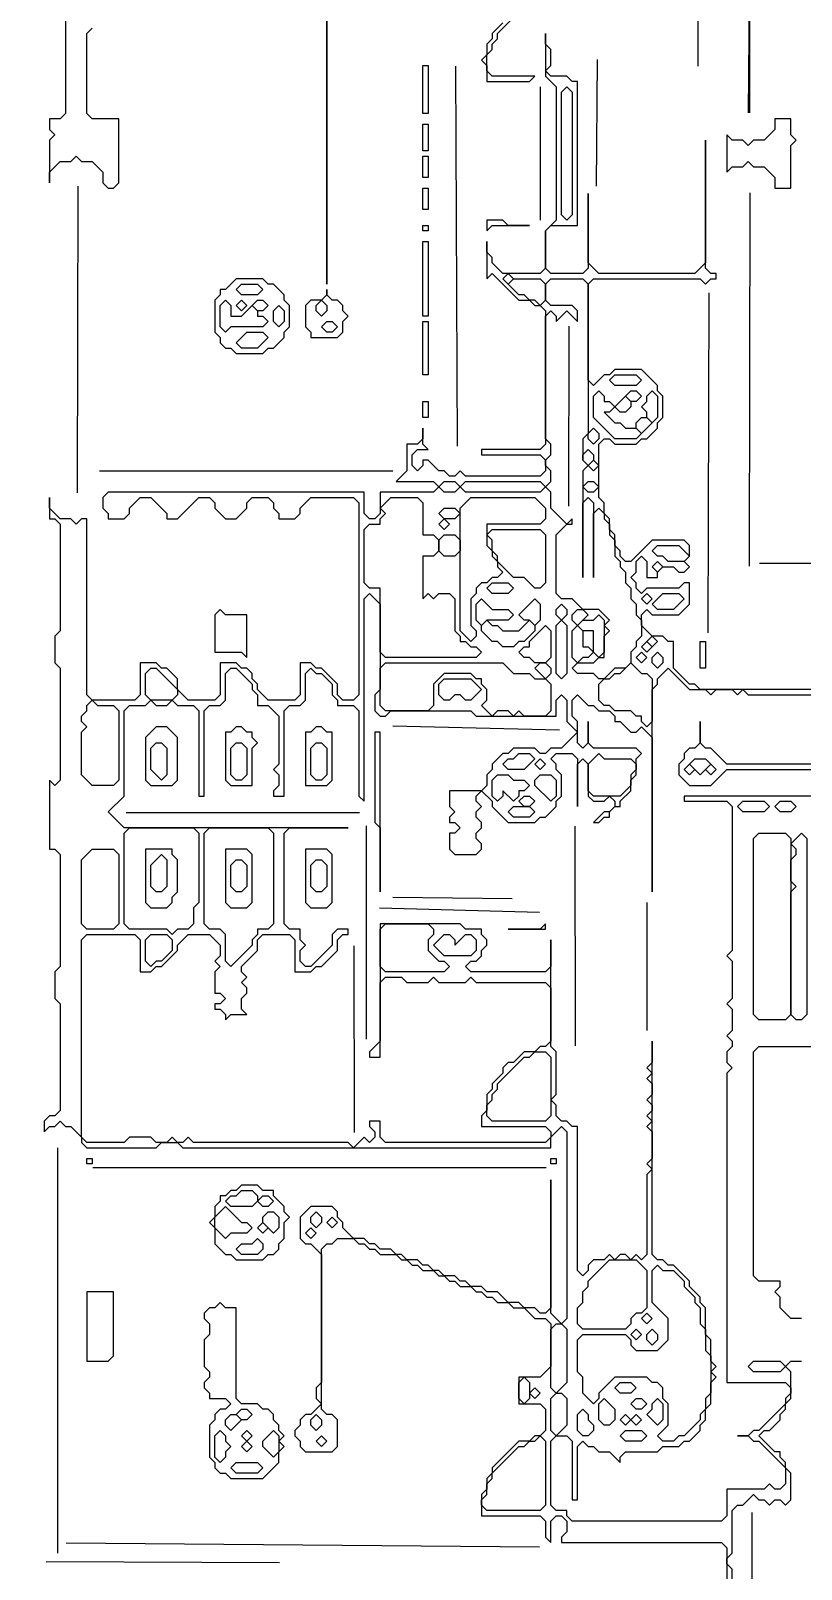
# Model space of a CAD drawing. Extents: x -542 to 1972, y 10 to 1392.
# Drawn here: x 746.5 to 890.9, y 347 to 635.5 of the extents above; entities that cross this region are included whole.
import ezdxf

# ---------------------------------------------------------------- set-up
doc = ezdxf.new("R2010")
doc.units = 0
for name, color, linetype, lineweight in [('OCR_TEXT', 6, 'Continuous', 0), ('TEXT_FALLBACK_OUTLINE', 2, 'Continuous', 0), ('TRACE_CURVE', 6, 'Continuous', 0), ('TRACE_STRAIGHT', 5, 'Continuous', 0), ('TRACE_TEXT_SYMBOL', 6, 'Continuous', 0)]:
    doc.layers.add(name, color=color, linetype=linetype, lineweight=lineweight)
doc.styles.add('wqy-unicode', font='wqy-unicode.lff')

msp = doc.modelspace()

# ---------------------------------------------------------------- linework, layer by layer
at = {"layer": 'TEXT_FALLBACK_OUTLINE', "color": 2}
for points in [[(802, 587), (802, 586), (801, 585), (799, 585), (798, 584), (798, 580), (799, 579), (799, 578), (804, 578), (805, 579), (805, 581), (806, 582), (805, 583), (805, 584), (804, 585), (803, 585), (802, 586)], [(800, 584), (801, 585), (802, 584), (802, 583), (801, 582), (800, 583)], [(801, 580), (802, 581), (803, 581), (804, 580), (803, 579), (802, 579)]]:
    msp.add_lwpolyline(points, close=True, dxfattribs=at)
at = {"layer": 'TRACE_CURVE', "color": 6}
for points in [[(753, 641), (753, 620), (752, 619), (750, 619), (750, 617), (751, 616), (750, 615), (750, 607), (750, 609), (752, 611), (754, 611), (755, 612), (756, 611), (758, 611), (760, 609), (760, 607), (761, 606), (762, 606), (763, 607), (763, 619), (758, 619), (757, 620), (757, 635), (758, 636)], [(802, 639), (802, 588), (802, 639)], [(843, 635), (843, 627), (845, 625), (845, 600), (843, 598), (843, 591), (842, 590), (835, 590), (833, 592), (833, 593), (832, 594), (832, 596), (832, 589), (833, 590), (838, 585), (840, 585), (841, 584), (842, 584), (843, 583), (843, 558), (842, 557), (831, 557), (831, 556), (842, 556), (843, 555), (843, 553), (842, 552), (828, 552), (827, 553), (826, 552), (825, 552), (824, 553), (823, 553), (821, 555), (820, 555), (820, 554), (819, 553), (818, 554), (818, 556), (819, 557), (821, 557), (820, 558), (820, 561), (820, 559), (819, 558), (817, 558), (817, 553), (815, 551), (822, 551), (823, 550), (822, 549), (812, 549), (812, 545), (811, 544), (810, 544), (809, 545), (809, 549), (761, 549), (760, 548), (760, 546), (761, 545), (761, 544), (764, 544), (765, 545)], [(855, 542), (855, 544), (854, 545), (854, 547), (853, 548), (853, 558), (854, 559), (855, 559), (856, 558), (860, 558), (861, 559), (862, 559), (864, 561), (864, 562), (865, 563), (865, 567), (864, 568), (864, 569), (861, 572), (856, 572), (855, 571), (854, 571), (852, 569), (851, 570), (851, 588), (852, 589), (872, 589), (873, 588), (874, 589), (875, 589), (875, 590), (874, 590), (873, 591), (873, 615), (873, 592), (871, 590), (853, 590), (851, 592), (851, 605), (851, 591), (850, 590), (844, 590), (843, 591), (843, 598), (844, 599), (849, 599), (849, 626), (848, 626), (847, 627), (844, 627), (843, 628), (844, 629), (844, 632), (843, 633), (843, 635)], [(843, 588), (844, 589), (850, 589), (851, 588), (851, 560), (850, 559), (850, 555), (851, 554), (850, 553), (850, 533), (850, 547), (851, 548), (852, 547), (852, 533), (852, 545), (853, 546), (854, 545), (854, 544), (855, 543), (855, 541), (856, 540), (856, 537), (857, 536), (857, 535), (858, 534), (858, 532), (859, 531), (859, 529), (860, 528), (860, 526), (861, 525), (861, 522), (860, 521), (860, 520), (859, 519), (859, 517), (858, 516), (856, 516), (854, 514), (853, 514), (852, 515), (849, 515), (848, 516), (849, 517), (852, 517), (853, 518), (854, 518), (854, 522), (855, 523), (854, 524), (855, 525), (853, 527), (850, 527), (848, 529), (846, 529), (845, 530), (845, 541), (847, 543), (848, 543), (848, 544), (847, 543), (844, 546), (844, 549), (843, 550)], [(843, 550), (844, 551), (844, 553), (843, 554), (843, 555), (844, 556), (844, 558), (843, 559), (843, 582), (844, 583), (845, 582), (845, 581), (847, 583), (849, 581), (849, 583), (848, 584), (844, 584), (843, 585), (843, 588)], [(754, 544), (752, 544), (750, 546), (750, 548), (750, 544), (751, 544), (752, 543), (752, 523), (751, 522), (751, 517), (752, 516), (752, 495), (751, 494), (750, 495), (750, 482), (751, 482), (752, 481), (752, 460), (751, 459), (751, 454), (752, 453), (752, 433), (751, 432), (750, 432), (749, 431), (749, 429), (750, 430), (751, 430), (752, 431), (753, 430), (754, 430), (756, 428), (756, 427), (757, 426), (770, 426), (771, 427), (774, 427), (775, 426), (844, 426), (844, 428), (846, 430), (847, 429), (847, 394), (846, 393), (844, 395), (844, 420), (844, 396), (843, 395), (842, 395), (841, 396), (839, 396), (838, 397), (836, 397), (834, 399), (832, 399), (831, 400), (829, 400), (828, 401), (827, 401), (826, 402), (824, 402), (823, 403), (822, 403), (821, 404)], [(765, 545), (765, 546), (767, 548), (769, 548), (772, 545), (772, 544), (774, 544), (778, 548), (780, 548), (781, 547), (781, 546), (783, 544), (785, 544), (787, 546), (787, 547), (788, 548), (791, 548), (792, 547), (792, 546), (793, 545), (793, 544), (796, 544), (797, 545), (797, 546), (799, 548), (807, 548), (808, 547), (808, 511), (807, 510), (805, 510), (804, 511), (804, 513), (801, 516), (800, 516), (799, 517), (797, 517), (797, 511), (796, 510), (791, 510), (789, 512), (789, 513), (788, 514), (788, 515), (787, 516), (786, 516), (785, 517), (782, 517), (782, 511), (781, 510), (776, 510), (774, 512), (774, 514), (772, 516), (771, 516), (770, 517), (767, 517), (767, 511), (766, 510), (758, 510), (757, 511), (757, 544), (756, 544), (755, 543), (754, 544)], [(942, 512), (872, 512), (871, 513), (870, 513), (867, 516), (867, 521), (866, 521), (865, 522), (863, 522), (861, 524), (861, 526), (862, 527), (863, 526), (868, 526), (870, 528), (870, 532), (869, 532), (868, 531), (862, 531), (861, 530), (860, 531), (860, 532), (859, 533), (860, 534), (860, 536), (861, 537), (862, 536), (862, 533), (864, 533), (864, 534), (865, 535), (867, 535), (868, 534), (869, 534), (870, 535), (869, 536), (870, 537), (870, 539), (869, 540), (863, 540), (859, 536), (858, 536), (857, 537), (857, 538), (856, 539), (856, 541), (855, 542)], [(795, 467), (794, 468), (794, 485), (795, 486), (806, 486), (764, 486), (761, 489), (764, 492), (764, 508), (765, 509), (768, 509), (769, 510), (770, 509), (772, 509), (773, 510), (774, 509), (777, 509), (778, 508), (778, 492), (779, 492), (779, 508), (780, 509), (782, 509), (783, 510), (783, 515), (784, 516), (785, 516), (788, 513), (788, 512), (789, 511), (789, 509), (791, 509), (793, 507), (793, 498), (792, 497), (793, 496), (793, 494), (792, 493), (792, 492), (794, 492), (794, 508), (795, 509), (797, 509), (798, 510), (798, 515), (799, 516), (800, 515), (801, 515), (803, 513), (803, 511), (804, 510), (804, 509), (807, 509), (808, 508), (808, 492), (809, 491), (809, 529), (810, 530), (812, 528), (812, 512), (811, 511), (811, 508), (812, 507), (813, 507)], [(849, 490), (849, 498), (850, 499), (851, 498), (851, 492), (852, 491), (854, 491), (855, 492), (856, 491), (856, 490), (855, 489), (854, 489), (852, 487), (853, 487), (854, 488), (855, 488), (855, 489), (856, 490), (857, 490), (857, 491), (859, 493), (859, 495), (860, 496), (860, 499), (861, 500), (860, 501), (852, 501), (851, 502), (851, 506), (851, 502), (850, 501), (849, 502), (849, 506), (848, 507), (848, 510), (849, 511), (851, 509), (852, 509), (853, 508), (855, 508), (856, 507), (856, 506), (857, 506), (859, 504), (860, 504), (861, 505), (863, 503), (863, 474), (863, 512), (864, 513), (864, 514), (866, 516), (870, 512), (873, 512), (874, 511), (875, 512), (878, 512), (879, 511), (880, 512), (881, 511), (908, 511)], [(813, 507), (814, 508), (829, 508), (830, 507), (845, 507), (845, 510), (846, 511), (847, 510), (847, 506), (849, 504), (846, 501), (844, 501), (843, 500), (842, 500), (841, 501), (837, 501), (836, 500), (835, 500), (833, 498), (833, 497), (832, 496), (832, 494), (831, 493), (825, 493), (825, 490), (826, 489), (825, 488), (825, 487), (826, 487), (827, 486), (826, 485), (825, 485), (825, 482), (826, 481), (830, 481), (831, 482), (831, 483), (830, 484), (830, 485), (831, 486), (831, 487), (830, 488), (830, 489), (831, 490), (830, 491), (830, 492), (831, 493), (833, 491), (833, 490), (836, 487), (841, 487), (842, 488), (843, 488), (845, 490), (845, 491), (846, 492), (846, 496), (845, 497), (845, 498), (844, 499), (845, 500), (848, 500), (849, 499), (849, 490)], [(902, 492), (869, 492), (869, 491), (877, 491), (878, 490), (878, 463), (877, 462), (878, 461), (878, 454), (877, 453), (878, 452), (878, 448), (877, 447)], [(831, 463), (832, 464), (832, 465), (831, 466), (831, 467), (828, 467), (827, 468), (812, 468), (812, 446), (810, 444), (810, 443), (812, 443), (812, 457), (813, 458), (816, 458), (817, 457), (821, 457), (822, 458), (823, 457), (828, 457), (829, 458), (830, 457), (843, 457), (844, 456), (844, 446), (843, 445), (842, 445), (841, 444), (839, 444), (837, 442), (836, 442), (835, 441), (835, 440), (833, 438), (833, 437), (832, 436), (832, 433), (831, 432), (831, 430), (843, 430), (844, 429), (844, 428), (843, 427), (813, 427), (812, 428), (812, 431), (810, 431), (810, 430), (811, 429), (811, 428), (810, 427), (809, 428), (807, 426), (806, 427), (777, 427), (776, 428), (775, 427), (774, 427), (773, 428), (772, 427), (770, 427), (769, 428), (765, 428), (764, 427)], [(764, 427), (757, 427), (756, 428), (756, 465), (757, 466), (766, 466), (767, 465), (767, 459), (769, 459), (770, 460), (771, 460), (774, 463), (774, 464), (776, 466), (780, 466), (782, 464), (782, 462), (781, 461), (782, 460), (781, 459), (781, 455), (782, 455), (783, 454), (782, 453), (781, 453), (781, 452), (782, 452), (783, 451), (783, 450), (784, 451), (787, 451), (786, 452), (786, 454), (787, 455), (787, 456), (786, 457), (787, 458), (786, 459), (786, 460), (789, 463), (789, 465), (790, 466), (795, 466), (796, 465), (796, 459), (799, 459), (800, 460), (801, 460), (804, 463), (804, 465), (805, 466), (806, 466), (806, 467), (804, 467), (803, 466), (803, 464), (799, 460), (798, 460), (797, 461), (797, 463), (798, 464), (797, 465), (797, 467), (795, 467)], [(874, 386), (874, 390), (873, 391), (873, 396), (872, 397), (872, 398), (870, 400), (870, 401), (867, 404), (866, 404), (865, 405), (864, 405), (863, 406), (863, 446), (863, 442), (862, 441), (863, 440), (862, 439), (863, 438), (863, 436), (862, 435), (863, 434), (863, 433), (862, 432), (863, 431), (862, 430), (863, 429), (863, 424), (862, 423), (863, 422), (862, 421), (862, 406), (861, 405), (860, 406), (859, 405), (858, 406), (857, 406), (856, 405), (855, 406), (854, 405), (852, 405), (851, 404), (851, 403), (850, 402), (849, 403), (849, 430), (848, 430), (847, 431), (846, 431), (845, 432), (845, 434), (844, 435), (845, 436), (845, 444), (844, 445), (844, 465), (844, 460), (843, 459), (829, 459), (828, 460), (829, 461), (830, 461), (831, 462), (831, 463)], [(877, 447), (878, 446), (878, 445), (877, 444), (877, 442), (878, 441), (877, 440), (877, 382), (888, 382), (889, 381), (889, 380), (888, 379), (888, 378), (883, 373), (882, 373), (881, 372), (879, 372), (881, 372), (882, 371), (883, 371), (888, 366), (888, 363), (887, 362), (886, 362), (885, 363), (884, 362), (877, 362), (877, 357), (876, 356), (848, 356), (847, 357), (847, 358), (845, 358), (844, 359), (844, 371), (845, 372), (847, 372), (848, 371), (848, 360), (849, 360), (849, 370), (850, 371), (851, 370), (852, 370), (853, 369), (855, 369), (857, 367), (857, 368), (858, 369), (864, 369), (865, 370), (868, 370), (869, 371), (870, 371), (872, 373), (872, 374), (873, 375), (873, 377), (874, 378), (874, 382), (875, 383), (874, 384), (875, 385), (874, 386)], [(891, 394), (889, 394), (887, 396), (887, 398), (886, 399), (887, 400), (887, 401), (883, 401), (882, 402), (882, 444), (883, 445), (903, 445)], [(821, 404), (820, 404), (819, 405), (817, 405), (816, 406), (815, 406), (814, 407), (812, 407), (811, 408), (810, 408), (809, 409), (807, 409), (805, 411), (805, 412), (804, 413), (804, 414), (803, 415), (799, 415), (797, 413), (797, 409), (798, 408), (799, 408), (801, 406), (801, 382), (800, 381), (800, 379), (801, 378), (799, 376), (798, 376), (797, 375), (797, 374), (796, 373), (796, 372), (797, 371), (797, 370), (798, 369), (803, 369), (804, 370), (804, 375), (803, 376), (802, 376), (801, 377), (801, 407), (802, 408), (803, 408), (804, 409), (807, 409), (808, 408), (809, 408), (810, 407), (811, 407), (812, 406), (815, 406), (816, 405), (817, 405), (818, 404), (819, 404), (820, 403), (822, 403), (823, 402), (824, 402), (825, 401), (826, 401), (827, 400)], [(827, 400), (829, 400), (830, 399), (831, 399), (832, 398), (833, 398), (834, 397), (836, 397), (837, 396), (839, 396), (841, 394), (843, 394), (844, 393), (844, 385), (842, 383), (838, 383), (838, 378), (842, 378), (843, 377), (843, 373), (842, 372), (841, 372), (840, 371), (838, 371), (833, 366), (833, 365), (832, 364), (832, 362), (831, 361), (831, 357), (842, 357), (843, 356), (843, 353), (844, 352), (844, 356), (845, 357), (846, 357), (847, 356), (847, 354), (846, 353), (846, 352), (876, 352), (877, 351), (877, 329)], [(884, 360), (885, 359), (886, 360), (887, 360), (888, 359), (889, 360), (889, 365), (888, 366), (888, 367), (887, 368), (887, 369), (886, 369), (883, 372), (884, 373), (885, 373), (887, 375), (887, 376), (888, 377), (888, 378), (889, 379), (889, 384), (888, 385), (889, 386), (891, 386)], [(878, 345), (878, 347), (877, 348), (877, 349), (878, 350), (878, 358), (879, 359), (880, 359), (882, 361), (883, 360), (884, 360)]]:
    msp.add_lwpolyline(points, dxfattribs=at)
for points in [[(846, 624), (847, 625), (848, 624), (848, 601), (847, 600), (846, 601)], [(835, 589), (836, 590), (837, 589), (836, 588)], [(836, 588), (837, 589), (842, 589), (843, 588), (843, 585), (842, 584), (841, 585), (840, 585), (839, 586), (838, 586)], [(855, 570), (856, 571), (860, 571), (861, 570), (860, 569), (856, 569)], [(852, 567), (853, 568), (854, 567), (854, 566), (855, 566), (856, 565), (855, 564), (854, 564), (856, 562), (857, 562), (858, 561), (860, 561), (861, 560), (860, 559), (856, 559), (852, 563)], [(858, 567), (859, 566), (859, 565), (858, 564), (857, 564), (856, 565)], [(858, 567), (859, 568), (860, 568), (861, 567), (860, 566), (859, 566)], [(862, 567), (863, 568), (864, 567), (864, 563), (863, 562), (862, 563), (862, 564), (861, 565), (862, 566)], [(860, 562), (861, 563), (862, 563), (863, 562), (861, 560), (860, 561)], [(851, 560), (852, 561), (853, 560), (853, 559), (852, 558), (851, 559)], [(850, 556), (851, 557), (852, 556), (852, 555), (851, 554), (850, 555)], [(851, 554), (852, 555), (853, 554), (852, 553)], [(823, 550), (824, 551), (826, 551), (827, 550), (826, 549), (824, 549)], [(827, 550), (828, 551), (842, 551), (843, 550), (842, 549), (828, 549)], [(850, 550), (851, 551), (852, 551), (853, 550), (852, 549), (851, 549)], [(814, 548), (819, 548), (820, 547), (820, 541), (822, 541), (823, 540), (823, 538), (822, 537), (820, 537), (820, 529), (821, 530), (822, 529), (823, 530), (825, 530), (826, 529), (826, 523), (827, 522), (827, 521), (828, 521), (829, 520), (830, 520), (831, 519), (830, 518), (813, 518), (812, 519), (812, 531), (810, 531), (809, 532), (809, 542), (810, 543), (812, 543), (812, 544), (813, 545), (812, 546)], [(823, 545), (824, 546), (826, 546), (827, 545), (826, 544), (824, 544)], [(829, 548), (841, 548), (843, 546), (843, 544), (842, 543), (832, 543), (832, 539), (833, 538), (833, 537), (834, 536), (834, 535), (835, 534), (834, 533), (833, 533), (832, 532), (831, 532), (830, 531), (830, 530), (829, 529), (829, 524), (830, 523), (830, 522), (829, 521), (827, 523), (827, 546)], [(823, 543), (824, 544), (825, 543), (824, 542)], [(823, 540), (824, 541), (826, 541), (827, 540), (827, 538), (826, 537), (824, 537), (823, 538)], [(832, 541), (833, 542), (842, 542), (843, 541), (843, 532), (842, 531), (841, 531), (839, 533), (837, 533), (834, 536), (834, 537), (833, 538), (833, 540)], [(863, 538), (864, 539), (868, 539), (870, 537), (869, 536), (866, 536), (865, 537), (864, 537)], [(863, 535), (864, 536), (865, 535), (864, 534)], [(832, 531), (833, 532), (836, 532), (837, 531), (836, 530), (833, 530)], [(830, 528), (831, 529), (833, 527), (836, 527), (837, 526), (836, 525), (832, 525), (831, 524), (830, 525)], [(841, 529), (842, 528), (842, 525), (841, 524), (840, 525), (839, 525), (838, 526)], [(845, 527), (846, 528), (847, 527), (847, 526), (846, 525), (845, 526)], [(861, 529), (862, 530), (863, 529), (862, 528)], [(865, 530), (868, 530), (869, 529), (867, 527), (864, 527), (863, 528)], [(848, 526), (849, 527), (850, 527), (851, 526), (849, 524), (848, 525)], [(852, 525), (853, 526), (854, 525), (854, 519), (853, 518), (852, 519), (852, 523), (850, 523), (849, 524), (850, 525)], [(831, 524), (832, 525), (833, 524), (834, 524), (835, 523), (838, 523), (840, 525), (841, 524), (841, 523), (839, 521), (838, 521), (837, 520), (835, 520), (834, 521), (833, 521), (831, 523)], [(843, 524), (844, 523), (844, 518), (843, 517), (841, 517), (840, 518), (839, 518), (838, 519), (839, 520), (840, 520), (840, 521)], [(845, 524), (846, 525), (847, 524), (847, 515), (846, 514), (845, 515)], [(848, 523), (849, 524), (850, 523), (850, 520), (851, 520), (852, 519), (851, 518), (850, 518), (849, 517), (848, 518)], [(861, 520), (862, 521), (863, 520), (862, 519)], [(862, 521), (863, 522), (864, 521), (863, 520)], [(812, 516), (813, 517), (835, 517), (837, 515), (840, 515), (841, 514), (843, 514), (844, 513), (844, 508), (843, 507), (839, 507), (838, 508), (837, 507), (836, 508), (834, 508), (833, 507), (831, 509), (832, 510), (832, 512), (831, 513), (831, 514), (830, 514), (829, 515), (824, 515), (822, 513), (822, 509), (821, 508), (813, 508), (812, 509)], [(841, 516), (842, 517), (843, 517), (844, 516), (844, 515), (843, 514)], [(859, 517), (861, 515), (862, 515), (863, 514), (863, 506), (862, 505), (861, 506), (861, 507), (860, 507), (859, 508), (856, 508), (855, 509), (854, 509), (853, 510), (853, 513), (854, 514), (855, 514), (856, 515), (857, 515)], [(860, 518), (861, 519), (862, 518), (861, 517)], [(863, 518), (864, 519), (865, 518), (865, 517), (864, 516), (863, 517)], [(768, 515), (769, 516), (770, 516), (774, 512), (774, 511), (773, 510), (769, 510), (768, 511)], [(823, 513), (824, 514), (829, 514), (831, 512), (829, 510), (828, 510), (827, 511), (826, 511), (825, 510), (824, 510), (823, 511)], [(757, 509), (758, 510), (759, 509), (762, 509), (763, 508), (763, 495), (762, 494), (758, 494), (756, 496), (756, 504), (757, 505), (756, 506), (756, 507), (757, 508)], [(837, 499), (838, 500), (840, 500), (841, 499), (839, 497), (836, 497), (835, 498), (836, 499)], [(853, 500), (854, 499), (859, 499), (860, 498), (860, 497), (859, 496), (859, 494), (857, 492), (852, 492), (851, 493), (851, 498)], [(841, 498), (842, 499), (843, 498), (842, 497)], [(833, 495), (834, 496), (836, 496), (837, 495), (839, 495), (840, 494), (839, 493), (838, 493), (838, 492), (837, 491), (835, 493), (835, 492), (834, 491), (833, 492)], [(841, 495), (842, 496), (844, 496), (845, 495), (845, 492), (844, 491), (841, 494)], [(838, 491), (839, 492), (840, 492), (841, 491), (840, 490), (839, 490)], [(879, 490), (880, 491), (884, 491), (885, 490), (884, 489), (880, 489)], [(886, 490), (887, 491), (889, 491), (890, 490), (889, 489), (887, 489)], [(836, 489), (837, 490), (840, 490), (841, 489), (840, 488), (837, 488)], [(764, 485), (765, 486), (777, 486), (778, 485), (778, 472), (777, 471), (777, 468), (776, 467), (774, 467), (773, 466), (772, 467), (765, 467), (764, 468)], [(779, 485), (780, 486), (791, 486), (792, 485), (792, 468), (791, 467), (789, 467), (789, 466), (788, 465), (788, 464), (784, 460), (783, 461), (783, 466), (782, 467), (780, 467), (779, 468)], [(882, 484), (883, 485), (888, 485), (889, 484), (889, 451), (888, 450), (883, 450), (882, 451)], [(891, 485), (892, 484), (892, 451), (891, 450), (890, 450), (889, 451), (889, 474), (890, 475), (889, 476), (889, 480), (890, 481), (890, 482), (889, 483)], [(758, 482), (762, 482), (763, 481), (763, 468), (762, 467), (757, 467), (756, 468), (756, 480)], [(812, 467), (813, 468), (821, 468), (822, 467), (822, 466), (821, 465), (821, 463), (823, 461), (824, 461), (825, 460), (824, 459), (813, 459), (812, 460)], [(768, 465), (769, 466), (772, 466), (773, 465), (773, 463), (771, 461), (770, 461), (769, 460), (768, 461)], [(824, 466), (825, 466), (826, 465), (826, 464), (828, 466), (829, 466), (830, 465), (830, 463), (829, 462), (824, 462), (822, 464)], [(840, 443), (841, 444), (843, 444), (844, 443), (844, 432), (843, 431), (833, 431), (832, 432), (832, 434), (833, 435), (833, 436), (834, 437), (834, 438), (839, 443)], [(799, 413), (800, 414), (801, 413), (801, 412), (800, 411), (799, 412)], [(802, 412), (803, 413), (804, 412), (803, 411)], [(798, 410), (799, 411), (800, 410), (799, 409)], [(855, 405), (860, 405), (862, 403), (862, 396), (861, 395), (860, 395), (859, 394), (859, 393), (858, 392), (850, 392), (849, 393), (849, 396), (850, 397), (850, 399), (851, 400), (851, 401)], [(863, 403), (864, 404), (865, 403), (867, 403), (869, 401), (869, 400), (871, 398), (871, 397), (872, 396), (872, 393), (873, 392), (873, 388), (874, 387), (874, 380), (873, 379), (873, 377), (872, 376), (872, 375), (869, 372), (868, 372), (867, 371), (865, 371), (864, 372), (866, 374), (866, 378), (865, 379), (865, 381), (864, 382), (863, 382), (862, 383), (856, 383), (853, 380), (853, 379), (852, 378), (850, 380), (850, 383), (849, 384), (849, 390), (850, 391), (858, 391), (859, 390), (859, 389), (860, 388), (864, 388), (866, 390), (866, 394), (863, 397)], [(844, 392), (845, 393), (846, 393), (847, 392), (847, 382), (845, 380), (844, 381)], [(861, 394), (862, 395), (863, 394), (862, 393)], [(859, 391), (860, 392), (861, 391), (860, 390)], [(862, 391), (863, 392), (864, 391), (864, 390), (863, 389), (862, 390)], [(881, 385), (882, 386), (887, 386), (888, 385), (887, 384), (882, 384)], [(838, 382), (839, 383), (840, 382), (840, 379), (839, 378), (838, 379)], [(840, 380), (841, 381), (842, 380), (841, 379)], [(856, 381), (857, 382), (859, 382), (860, 381), (859, 380), (857, 380)], [(844, 379), (845, 380), (846, 380), (847, 379), (847, 374), (845, 372), (844, 373)], [(853, 378), (854, 379), (856, 377), (856, 375), (855, 374), (854, 374), (853, 375)], [(859, 378), (860, 379), (861, 379), (862, 378), (861, 377), (860, 377)], [(863, 378), (864, 379), (865, 378), (865, 375), (864, 374), (862, 376), (863, 377)], [(799, 375), (800, 376), (801, 375), (801, 374), (800, 373), (799, 374)], [(849, 376), (850, 377), (851, 376), (851, 375), (852, 374), (852, 373), (851, 372), (850, 372), (849, 373)], [(857, 375), (858, 376), (859, 375), (858, 374)], [(859, 375), (860, 376), (861, 375), (860, 374)], [(857, 372), (858, 373), (861, 373), (862, 372), (861, 371), (858, 371)], [(800, 371), (801, 372), (802, 371), (801, 370)], [(841, 371), (842, 372), (843, 371), (843, 359), (842, 358), (832, 358), (831, 359), (831, 360), (832, 361), (832, 363), (833, 364), (833, 365), (838, 370), (839, 370), (840, 371)]]:
    msp.add_lwpolyline(points, close=True, dxfattribs=at)
at = {"layer": 'TRACE_STRAIGHT', "color": 5}
for p, q in [((881.03, 620.13), (882.63, 791.39)), ((881.28, 620.12), (881.39, 693.87)), ((871.59, 628.87), (871.62, 683.88)), ((852.56, 606.37), (852.73, 630.14)), ((826.13, 628.87), (826.43, 557.62)), ((842, 625), (842, 600)), ((755.25, 548.88), (755.38, 606.38)), ((881.23, 535.12), (881.39, 605.12)), ((873.47, 522.62), (873.67, 586.38)), ((847.4, 546.37), (847.41, 580.13)), ((759.38, 552.96), (814.38, 552.96)), ((883.12, 535.66), (965.62, 535.55)), ((814.38, 505.15), (845.64, 504.41)), ((764.38, 488.88), (808.12, 488.88)), ((809.38, 486.38), (809.38, 446.38)), ((848.47, 486.37), (848.53, 445.12)), ((811.87, 471.04), (841.88, 470.19)), ((814.36, 473.06), (836.75, 472.78)), ((862, 472), (862, 448)), ((807.09, 463.88), (807.11, 428.87)), ((751.5, 426), (751.5, 350)), ((758.12, 422.31), (843.12, 422.31)), ((881.67, 357.63), (881.72, 308.87)), ((753.12, 351.95), (841.87, 351.19)), ((749.37, 348.46), (793.13, 348.29))]:
    msp.add_line(p, q, dxfattribs=at)
at = {"layer": 'TRACE_TEXT_SYMBOL', "color": 6}
msp.add_lwpolyline([(835, 637), (833, 635), (833, 634), (832, 633), (832, 631), (831, 630), (832, 629), (832, 626), (840, 626), (841, 627), (833, 627), (832, 628), (832, 631), (833, 632), (833, 633), (834, 634), (834, 635), (838, 639)], dxfattribs=at)
for points in [[(820, 629), (821, 629), (821, 620), (820, 620)], [(820, 618), (821, 618), (821, 613), (820, 613)], [(886, 619), (886, 617), (884, 615), (882, 615), (881, 614), (880, 615), (878, 615), (877, 616), (877, 609), (878, 610), (880, 610), (881, 611), (882, 610), (884, 610), (886, 608), (886, 606), (889, 606), (889, 614), (890, 615), (889, 616), (889, 619)], [(820, 612), (821, 612), (821, 608), (820, 608)], [(820, 606), (821, 606), (821, 602), (820, 602)], [(820, 599), (821, 599), (821, 598), (820, 598)], [(832, 600), (832, 598), (833, 599), (840, 599), (836, 599), (835, 600)], [(820, 596), (821, 596), (821, 582), (820, 582)], [(785, 589), (783, 587), (782, 587), (782, 586), (781, 585), (781, 579), (782, 578), (782, 577), (783, 576), (784, 576), (785, 575), (790, 575), (791, 576), (792, 576), (794, 578), (794, 579), (795, 580), (795, 584), (794, 585), (794, 586), (792, 588), (791, 588), (790, 589)], [(785, 587), (786, 588), (789, 588), (790, 587), (789, 586), (786, 586)], [(782, 584), (783, 585), (784, 584), (784, 582), (786, 582), (788, 584), (789, 583), (789, 582), (790, 582), (791, 581), (790, 580), (784, 580), (783, 579), (782, 580)], [(785, 584), (786, 585), (787, 584), (786, 583)], [(788, 584), (789, 585), (790, 585), (791, 584), (790, 583), (789, 583)], [(792, 583), (793, 584), (794, 583), (794, 581), (793, 580), (792, 581)], [(820, 581), (821, 581), (821, 571), (820, 571)], [(787, 579), (790, 579), (791, 578), (789, 576), (786, 576), (785, 577)], [(820, 566), (821, 566), (821, 563), (820, 563)], [(782, 527), (781, 526), (781, 519), (786, 519), (787, 518), (787, 526), (783, 526)], [(872, 521), (873, 521), (873, 516), (872, 516)], [(770, 505), (768, 503), (768, 495), (769, 494), (773, 494), (774, 495), (774, 503), (772, 505)], [(785, 505), (784, 504), (783, 504), (783, 495), (784, 494), (788, 494), (788, 501), (789, 502), (788, 503), (788, 504), (787, 504), (786, 505)], [(800, 505), (799, 504), (798, 504), (798, 494), (802, 494), (803, 495), (803, 504), (802, 504), (801, 505)], [(872, 506), (872, 502), (871, 501), (870, 501), (869, 500), (869, 499), (868, 498), (868, 496), (870, 494), (874, 494), (877, 497), (927, 497), (927, 498), (877, 498), (874, 501), (873, 501), (872, 502)], [(769, 501), (770, 502), (771, 502), (772, 501), (772, 496), (771, 495), (769, 497)], [(784, 501), (785, 502), (786, 502), (787, 501), (787, 496), (786, 495), (785, 495), (784, 496)], [(799, 501), (800, 502), (801, 502), (802, 501), (802, 496), (801, 495), (800, 495), (799, 496)], [(811, 504), (811, 487), (812, 486), (812, 474), (812, 504)], [(869, 497), (870, 498), (871, 497), (870, 496)], [(870, 498), (871, 499), (873, 499), (874, 498), (872, 496)], [(873, 497), (874, 498), (875, 497), (874, 496)], [(768, 482), (768, 472), (769, 471), (772, 471), (773, 472), (773, 473), (774, 474), (774, 480), (773, 481), (773, 482)], [(783, 482), (783, 472), (784, 471), (787, 471), (788, 472), (788, 481), (787, 482)], [(798, 482), (798, 472), (799, 471), (802, 471), (803, 472), (803, 481), (802, 482)], [(771, 481), (772, 480), (772, 475), (771, 474), (770, 474), (769, 475), (769, 479)], [(784, 479), (785, 480), (786, 480), (787, 479), (787, 475), (786, 474), (785, 474), (784, 475)], [(799, 479), (800, 480), (801, 480), (802, 479), (802, 475), (801, 474), (800, 474), (799, 475)], [(843, 468), (842, 467), (836, 467), (843, 467)], [(757, 424), (758, 424), (758, 423), (757, 423)], [(844, 424), (845, 424), (845, 423), (844, 423)], [(786, 419), (785, 418), (784, 418), (783, 417), (782, 417), (782, 416), (781, 415), (781, 413), (780, 412), (781, 411), (781, 408), (783, 406), (784, 406), (785, 405), (790, 405), (791, 406), (792, 406), (793, 407), (793, 408), (794, 409), (794, 412), (795, 413), (794, 414), (794, 415), (792, 417), (792, 418), (790, 418), (789, 419)], [(785, 417), (786, 418), (788, 418), (789, 417), (789, 416), (788, 415), (784, 415), (783, 416), (784, 417)], [(789, 416), (790, 417), (791, 417), (792, 416), (791, 415), (790, 415)], [(783, 415), (786, 412), (787, 412), (788, 411), (787, 410), (784, 410), (783, 409), (781, 411), (781, 413)], [(790, 413), (791, 414), (792, 414), (793, 413), (793, 411), (792, 410), (790, 412)], [(789, 411), (790, 412), (791, 411), (790, 410)], [(788, 408), (789, 409), (790, 408), (790, 407), (789, 406), (786, 406), (785, 407), (786, 408)], [(757, 399), (757, 386), (761, 386), (762, 387), (762, 399)], [(782, 397), (781, 396), (780, 396), (779, 395), (779, 394), (780, 393), (780, 391), (779, 390), (779, 385), (780, 384), (780, 383), (779, 382), (779, 381), (780, 380), (780, 379), (783, 379), (784, 378), (783, 377), (782, 377), (781, 376), (781, 375), (780, 374), (780, 368), (781, 367), (781, 366), (782, 365), (783, 365), (784, 364), (790, 364), (793, 367), (793, 369), (794, 370), (793, 371), (794, 372), (793, 373), (793, 374), (792, 375), (792, 376), (791, 377), (790, 377), (789, 378), (786, 378), (785, 379), (785, 396), (783, 396)], [(783, 375), (784, 376), (785, 376), (786, 375), (784, 373), (783, 374)], [(785, 376), (786, 377), (787, 377), (788, 376), (787, 375), (786, 375)], [(781, 372), (782, 373), (783, 372), (783, 371), (784, 370), (783, 369), (783, 368), (782, 367), (781, 368)], [(786, 372), (787, 373), (788, 372), (787, 371)], [(792, 373), (793, 372), (793, 369), (792, 368), (790, 370), (790, 371)], [(786, 370), (787, 371), (788, 370), (787, 369)], [(784, 366), (785, 367), (789, 367), (790, 366), (789, 365), (785, 365)]]:
    msp.add_lwpolyline(points, close=True, dxfattribs=at)

# ---------------------------------------------------------------- texts
at = {"layer": 'OCR_TEXT', "color": 6, "style": 'wqy-unicode', "width": 0.72}
for s, height, rotation, p in [('安能据调器时止保证共距景造、墙迪均距高', 109.4391, -1.5074, (-303.92, 248.76)), ('阿距不觉道足报北妥求矿，可像近当俱些。', 106.6805, -1.4321, (-249.62, 246.71))]:
    msp.add_text(s, height=height, rotation=rotation, dxfattribs=at).set_placement(p)

doc.saveas('drawing.dxf')
